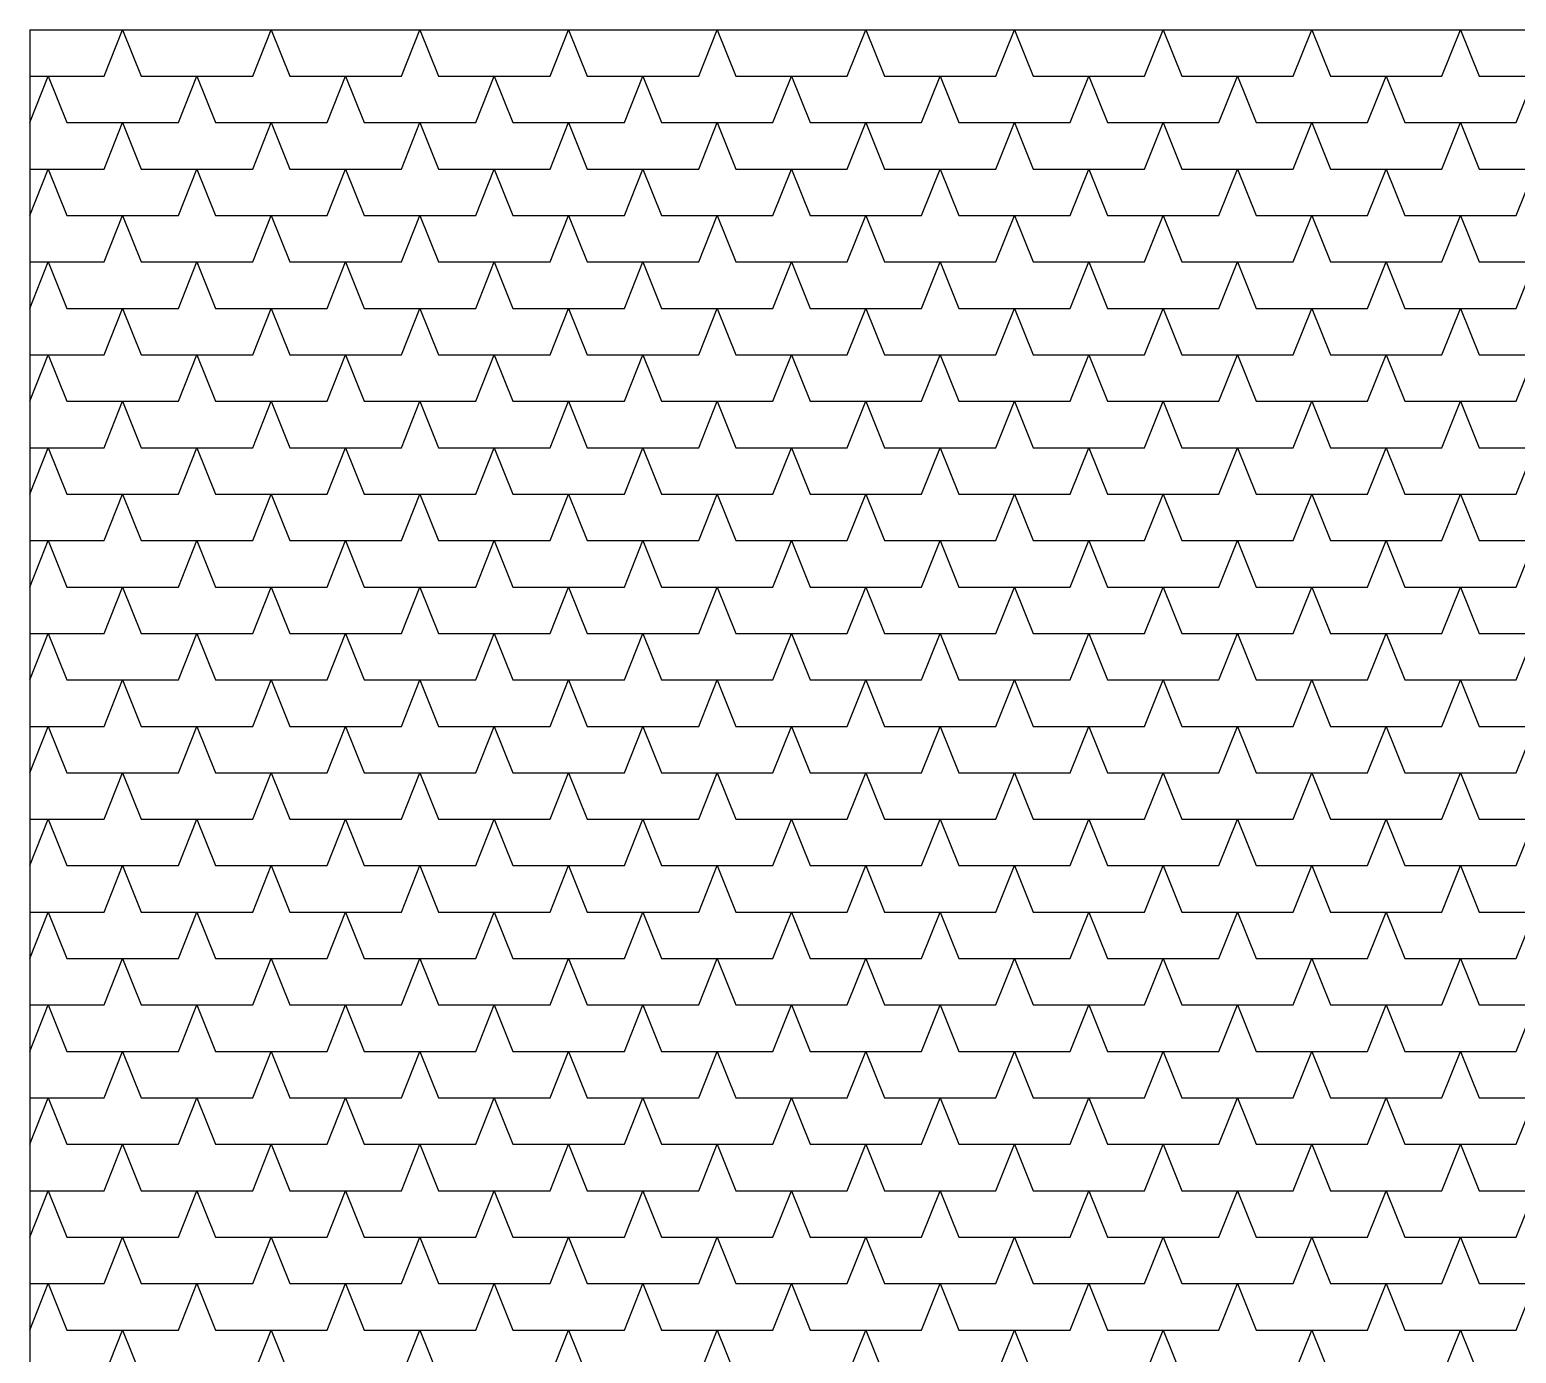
# Model space of a CAD drawing. Header units: inches. Extents: x 86794 to 87086, y 41803 to 41823.
# Drawn here: x 87029.651 to 87031.251, y 41820.305 to 41821.73 of the extents above; entities that cross this region are included whole.
import ezdxf

# ---------------------------------------------------------------- set-up
doc = ezdxf.new("R2010")
doc.units = ezdxf.units.IN
doc.header["$MEASUREMENT"] = 0

msp = doc.modelspace()

# ---------------------------------------------------------------- linework, layer by layer
at = {"ltscale": 0.006}
for q in [(87037.8509, 41821.7295), (87029.6509, 41819.0158)]:
    msp.add_line((87029.6509, 41821.7295), q, dxfattribs=at)
at = {"color": 250}
for p, q in [((87029.7309, 41821.6795), (87029.7509, 41821.7295)), ((87029.7509, 41821.7295), (87029.7709, 41821.6795)), ((87029.8909, 41821.6795), (87029.9109, 41821.7295)), ((87029.9109, 41821.7295), (87029.9309, 41821.6795)), ((87030.0509, 41821.6795), (87030.0709, 41821.7295)), ((87030.0709, 41821.7295), (87030.0909, 41821.6795)), ((87030.2109, 41821.6795), (87030.2309, 41821.7295)), ((87030.2309, 41821.7295), (87030.2509, 41821.6795)), ((87030.3709, 41821.6795), (87030.3909, 41821.7295)), ((87030.3909, 41821.7295), (87030.4109, 41821.6795)), ((87030.5309, 41821.6795), (87030.5509, 41821.7295)), ((87030.5509, 41821.7295), (87030.5709, 41821.6795)), ((87030.6909, 41821.6795), (87030.7109, 41821.7295)), ((87030.7109, 41821.7295), (87030.7309, 41821.6795)), ((87030.8509, 41821.6795), (87030.8709, 41821.7295)), ((87030.8709, 41821.7295), (87030.8909, 41821.6795)), ((87031.0109, 41821.6795), (87031.0309, 41821.7295)), ((87031.0309, 41821.7295), (87031.0509, 41821.6795)), ((87031.1709, 41821.6795), (87031.1909, 41821.7295)), ((87031.1909, 41821.7295), (87031.2109, 41821.6795)), ((87029.6509, 41821.6795), (87029.7309, 41821.6795)), ((87029.6509, 41821.6295), (87029.6709, 41821.6795)), ((87029.6709, 41821.6795), (87029.6909, 41821.6295)), ((87029.7709, 41821.6795), (87029.8909, 41821.6795)), ((87029.8109, 41821.6295), (87029.8309, 41821.6795)), ((87029.8309, 41821.6795), (87029.8509, 41821.6295)), ((87029.9309, 41821.6795), (87030.0509, 41821.6795)), ((87029.9709, 41821.6295), (87029.9909, 41821.6795)), ((87029.9909, 41821.6795), (87030.0109, 41821.6295)), ((87030.0909, 41821.6795), (87030.2109, 41821.6795)), ((87030.1309, 41821.6295), (87030.1509, 41821.6795)), ((87030.1509, 41821.6795), (87030.1709, 41821.6295)), ((87030.2509, 41821.6795), (87030.3709, 41821.6795)), ((87030.2909, 41821.6295), (87030.3109, 41821.6795)), ((87030.3109, 41821.6795), (87030.3309, 41821.6295)), ((87030.4109, 41821.6795), (87030.5309, 41821.6795)), ((87030.4509, 41821.6295), (87030.4709, 41821.6795)), ((87030.4709, 41821.6795), (87030.4909, 41821.6295)), ((87030.5709, 41821.6795), (87030.6909, 41821.6795)), ((87030.6109, 41821.6295), (87030.6309, 41821.6795)), ((87030.6309, 41821.6795), (87030.6509, 41821.6295)), ((87030.7309, 41821.6795), (87030.8509, 41821.6795)), ((87030.7709, 41821.6295), (87030.7909, 41821.6795)), ((87030.7909, 41821.6795), (87030.8109, 41821.6295)), ((87030.8909, 41821.6795), (87031.0109, 41821.6795)), ((87030.9309, 41821.6295), (87030.9509, 41821.6795)), ((87030.9509, 41821.6795), (87030.9709, 41821.6295)), ((87031.0509, 41821.6795), (87031.1709, 41821.6795)), ((87031.0909, 41821.6295), (87031.1109, 41821.6795)), ((87031.1109, 41821.6795), (87031.1309, 41821.6295)), ((87031.2109, 41821.6795), (87031.3309, 41821.6795)), ((87031.2509, 41821.6295), (87031.2709, 41821.6795)), ((87029.6909, 41821.6295), (87029.8109, 41821.6295)), ((87029.7309, 41821.5795), (87029.7509, 41821.6295)), ((87029.7509, 41821.6295), (87029.7709, 41821.5795)), ((87029.8509, 41821.6295), (87029.9709, 41821.6295)), ((87029.8909, 41821.5795), (87029.9109, 41821.6295)), ((87029.9109, 41821.6295), (87029.9309, 41821.5795)), ((87030.0109, 41821.6295), (87030.1309, 41821.6295)), ((87030.0509, 41821.5795), (87030.0709, 41821.6295)), ((87030.0709, 41821.6295), (87030.0909, 41821.5795)), ((87030.1709, 41821.6295), (87030.2909, 41821.6295)), ((87030.2109, 41821.5795), (87030.2309, 41821.6295)), ((87030.2309, 41821.6295), (87030.2509, 41821.5795)), ((87030.3309, 41821.6295), (87030.4509, 41821.6295)), ((87030.3709, 41821.5795), (87030.3909, 41821.6295)), ((87030.3909, 41821.6295), (87030.4109, 41821.5795)), ((87030.4909, 41821.6295), (87030.6109, 41821.6295)), ((87030.5309, 41821.5795), (87030.5509, 41821.6295)), ((87030.5509, 41821.6295), (87030.5709, 41821.5795)), ((87030.6509, 41821.6295), (87030.7709, 41821.6295)), ((87030.6909, 41821.5795), (87030.7109, 41821.6295)), ((87030.7109, 41821.6295), (87030.7309, 41821.5795)), ((87030.8109, 41821.6295), (87030.9309, 41821.6295)), ((87030.8509, 41821.5795), (87030.8709, 41821.6295)), ((87030.8709, 41821.6295), (87030.8909, 41821.5795)), ((87030.9709, 41821.6295), (87031.0909, 41821.6295)), ((87031.0109, 41821.5795), (87031.0309, 41821.6295)), ((87031.0309, 41821.6295), (87031.0509, 41821.5795)), ((87031.1309, 41821.6295), (87031.2509, 41821.6295)), ((87031.1709, 41821.5795), (87031.1909, 41821.6295)), ((87031.1909, 41821.6295), (87031.2109, 41821.5795)), ((87029.6509, 41821.5795), (87029.7309, 41821.5795)), ((87029.6509, 41821.5295), (87029.6709, 41821.5795)), ((87029.6709, 41821.5795), (87029.6909, 41821.5295)), ((87029.7709, 41821.5795), (87029.8909, 41821.5795)), ((87029.8109, 41821.5295), (87029.8309, 41821.5795)), ((87029.8309, 41821.5795), (87029.8509, 41821.5295)), ((87029.9309, 41821.5795), (87030.0509, 41821.5795)), ((87029.9709, 41821.5295), (87029.9909, 41821.5795)), ((87029.9909, 41821.5795), (87030.0109, 41821.5295)), ((87030.0909, 41821.5795), (87030.2109, 41821.5795)), ((87030.1309, 41821.5295), (87030.1509, 41821.5795)), ((87030.1509, 41821.5795), (87030.1709, 41821.5295)), ((87030.2509, 41821.5795), (87030.3709, 41821.5795)), ((87030.2909, 41821.5295), (87030.3109, 41821.5795)), ((87030.3109, 41821.5795), (87030.3309, 41821.5295)), ((87030.4109, 41821.5795), (87030.5309, 41821.5795)), ((87030.4509, 41821.5295), (87030.4709, 41821.5795)), ((87030.4709, 41821.5795), (87030.4909, 41821.5295)), ((87030.5709, 41821.5795), (87030.6909, 41821.5795)), ((87030.6109, 41821.5295), (87030.6309, 41821.5795)), ((87030.6309, 41821.5795), (87030.6509, 41821.5295)), ((87030.7309, 41821.5795), (87030.8509, 41821.5795)), ((87030.7709, 41821.5295), (87030.7909, 41821.5795)), ((87030.7909, 41821.5795), (87030.8109, 41821.5295)), ((87030.8909, 41821.5795), (87031.0109, 41821.5795)), ((87030.9309, 41821.5295), (87030.9509, 41821.5795)), ((87030.9509, 41821.5795), (87030.9709, 41821.5295)), ((87031.0509, 41821.5795), (87031.1709, 41821.5795)), ((87031.0909, 41821.5295), (87031.1109, 41821.5795)), ((87031.1109, 41821.5795), (87031.1309, 41821.5295)), ((87031.2109, 41821.5795), (87031.3309, 41821.5795)), ((87031.2509, 41821.5295), (87031.2709, 41821.5795)), ((87029.6909, 41821.5295), (87029.8109, 41821.5295)), ((87029.7309, 41821.4795), (87029.7509, 41821.5295)), ((87029.7509, 41821.5295), (87029.7709, 41821.4795)), ((87029.8509, 41821.5295), (87029.9709, 41821.5295)), ((87029.8909, 41821.4795), (87029.9109, 41821.5295)), ((87029.9109, 41821.5295), (87029.9309, 41821.4795)), ((87030.0109, 41821.5295), (87030.1309, 41821.5295)), ((87030.0509, 41821.4795), (87030.0709, 41821.5295)), ((87030.0709, 41821.5295), (87030.0909, 41821.4795)), ((87030.1709, 41821.5295), (87030.2909, 41821.5295)), ((87030.2109, 41821.4795), (87030.2309, 41821.5295)), ((87030.2309, 41821.5295), (87030.2509, 41821.4795)), ((87030.3309, 41821.5295), (87030.4509, 41821.5295)), ((87030.3709, 41821.4795), (87030.3909, 41821.5295)), ((87030.3909, 41821.5295), (87030.4109, 41821.4795)), ((87030.4909, 41821.5295), (87030.6109, 41821.5295)), ((87030.5309, 41821.4795), (87030.5509, 41821.5295)), ((87030.5509, 41821.5295), (87030.5709, 41821.4795)), ((87030.6509, 41821.5295), (87030.7709, 41821.5295)), ((87030.6909, 41821.4795), (87030.7109, 41821.5295)), ((87030.7109, 41821.5295), (87030.7309, 41821.4795)), ((87030.8109, 41821.5295), (87030.9309, 41821.5295)), ((87030.8509, 41821.4795), (87030.8709, 41821.5295)), ((87030.8709, 41821.5295), (87030.8909, 41821.4795)), ((87030.9709, 41821.5295), (87031.0909, 41821.5295)), ((87031.0109, 41821.4795), (87031.0309, 41821.5295)), ((87031.0309, 41821.5295), (87031.0509, 41821.4795)), ((87031.1309, 41821.5295), (87031.2509, 41821.5295)), ((87031.1709, 41821.4795), (87031.1909, 41821.5295)), ((87031.1909, 41821.5295), (87031.2109, 41821.4795)), ((87029.6509, 41821.4795), (87029.7309, 41821.4795)), ((87029.6509, 41821.4295), (87029.6709, 41821.4795)), ((87029.6709, 41821.4795), (87029.6909, 41821.4295)), ((87029.7709, 41821.4795), (87029.8909, 41821.4795)), ((87029.8109, 41821.4295), (87029.8309, 41821.4795)), ((87029.8309, 41821.4795), (87029.8509, 41821.4295)), ((87029.9309, 41821.4795), (87030.0509, 41821.4795)), ((87029.9709, 41821.4295), (87029.9909, 41821.4795)), ((87029.9909, 41821.4795), (87030.0109, 41821.4295)), ((87030.0909, 41821.4795), (87030.2109, 41821.4795)), ((87030.1309, 41821.4295), (87030.1509, 41821.4795)), ((87030.1509, 41821.4795), (87030.1709, 41821.4295)), ((87030.2509, 41821.4795), (87030.3709, 41821.4795)), ((87030.2909, 41821.4295), (87030.3109, 41821.4795)), ((87030.3109, 41821.4795), (87030.3309, 41821.4295)), ((87030.4109, 41821.4795), (87030.5309, 41821.4795)), ((87030.4509, 41821.4295), (87030.4709, 41821.4795)), ((87030.4709, 41821.4795), (87030.4909, 41821.4295)), ((87030.5709, 41821.4795), (87030.6909, 41821.4795)), ((87030.6109, 41821.4295), (87030.6309, 41821.4795)), ((87030.6309, 41821.4795), (87030.6509, 41821.4295)), ((87030.7309, 41821.4795), (87030.8509, 41821.4795)), ((87030.7709, 41821.4295), (87030.7909, 41821.4795)), ((87030.7909, 41821.4795), (87030.8109, 41821.4295)), ((87030.8909, 41821.4795), (87031.0109, 41821.4795)), ((87030.9309, 41821.4295), (87030.9509, 41821.4795)), ((87030.9509, 41821.4795), (87030.9709, 41821.4295)), ((87031.0509, 41821.4795), (87031.1709, 41821.4795)), ((87031.0909, 41821.4295), (87031.1109, 41821.4795)), ((87031.1109, 41821.4795), (87031.1309, 41821.4295)), ((87031.2109, 41821.4795), (87031.3309, 41821.4795)), ((87031.2509, 41821.4295), (87031.2709, 41821.4795)), ((87029.6909, 41821.4295), (87029.8109, 41821.4295)), ((87029.7309, 41821.3795), (87029.7509, 41821.4295)), ((87029.7509, 41821.4295), (87029.7709, 41821.3795)), ((87029.8509, 41821.4295), (87029.9709, 41821.4295)), ((87029.8909, 41821.3795), (87029.9109, 41821.4295)), ((87029.9109, 41821.4295), (87029.9309, 41821.3795)), ((87030.0109, 41821.4295), (87030.1309, 41821.4295)), ((87030.0509, 41821.3795), (87030.0709, 41821.4295)), ((87030.0709, 41821.4295), (87030.0909, 41821.3795)), ((87030.1709, 41821.4295), (87030.2909, 41821.4295)), ((87030.2109, 41821.3795), (87030.2309, 41821.4295)), ((87030.2309, 41821.4295), (87030.2509, 41821.3795)), ((87030.3309, 41821.4295), (87030.4509, 41821.4295)), ((87030.3709, 41821.3795), (87030.3909, 41821.4295)), ((87030.3909, 41821.4295), (87030.4109, 41821.3795)), ((87030.4909, 41821.4295), (87030.6109, 41821.4295)), ((87030.5309, 41821.3795), (87030.5509, 41821.4295)), ((87030.5509, 41821.4295), (87030.5709, 41821.3795)), ((87030.6509, 41821.4295), (87030.7709, 41821.4295)), ((87030.6909, 41821.3795), (87030.7109, 41821.4295)), ((87030.7109, 41821.4295), (87030.7309, 41821.3795)), ((87030.8109, 41821.4295), (87030.9309, 41821.4295)), ((87030.8509, 41821.3795), (87030.8709, 41821.4295)), ((87030.8709, 41821.4295), (87030.8909, 41821.3795)), ((87030.9709, 41821.4295), (87031.0909, 41821.4295)), ((87031.0109, 41821.3795), (87031.0309, 41821.4295)), ((87031.0309, 41821.4295), (87031.0509, 41821.3795)), ((87031.1309, 41821.4295), (87031.2509, 41821.4295)), ((87031.1709, 41821.3795), (87031.1909, 41821.4295)), ((87031.1909, 41821.4295), (87031.2109, 41821.3795)), ((87029.6509, 41821.3795), (87029.7309, 41821.3795)), ((87029.6509, 41821.3295), (87029.6709, 41821.3795)), ((87029.6709, 41821.3795), (87029.6909, 41821.3295)), ((87029.7709, 41821.3795), (87029.8909, 41821.3795)), ((87029.8109, 41821.3295), (87029.8309, 41821.3795)), ((87029.8309, 41821.3795), (87029.8509, 41821.3295)), ((87029.9309, 41821.3795), (87030.0509, 41821.3795)), ((87029.9709, 41821.3295), (87029.9909, 41821.3795)), ((87029.9909, 41821.3795), (87030.0109, 41821.3295)), ((87030.0909, 41821.3795), (87030.2109, 41821.3795)), ((87030.1309, 41821.3295), (87030.1509, 41821.3795)), ((87030.1509, 41821.3795), (87030.1709, 41821.3295)), ((87030.2509, 41821.3795), (87030.3709, 41821.3795)), ((87030.2909, 41821.3295), (87030.3109, 41821.3795)), ((87030.3109, 41821.3795), (87030.3309, 41821.3295)), ((87030.4109, 41821.3795), (87030.5309, 41821.3795)), ((87030.4509, 41821.3295), (87030.4709, 41821.3795)), ((87030.4709, 41821.3795), (87030.4909, 41821.3295)), ((87030.5709, 41821.3795), (87030.6909, 41821.3795)), ((87030.6109, 41821.3295), (87030.6309, 41821.3795)), ((87030.6309, 41821.3795), (87030.6509, 41821.3295)), ((87030.7309, 41821.3795), (87030.8509, 41821.3795)), ((87030.7709, 41821.3295), (87030.7909, 41821.3795)), ((87030.7909, 41821.3795), (87030.8109, 41821.3295)), ((87030.8909, 41821.3795), (87031.0109, 41821.3795)), ((87030.9309, 41821.3295), (87030.9509, 41821.3795)), ((87030.9509, 41821.3795), (87030.9709, 41821.3295)), ((87031.0509, 41821.3795), (87031.1709, 41821.3795)), ((87031.0909, 41821.3295), (87031.1109, 41821.3795)), ((87031.1109, 41821.3795), (87031.1309, 41821.3295)), ((87031.2109, 41821.3795), (87031.3309, 41821.3795)), ((87031.2509, 41821.3295), (87031.2709, 41821.3795)), ((87029.6909, 41821.3295), (87029.8109, 41821.3295)), ((87029.7309, 41821.2795), (87029.7509, 41821.3295)), ((87029.7509, 41821.3295), (87029.7709, 41821.2795)), ((87029.8509, 41821.3295), (87029.9709, 41821.3295)), ((87029.8909, 41821.2795), (87029.9109, 41821.3295)), ((87029.9109, 41821.3295), (87029.9309, 41821.2795)), ((87030.0109, 41821.3295), (87030.1309, 41821.3295)), ((87030.0509, 41821.2795), (87030.0709, 41821.3295)), ((87030.0709, 41821.3295), (87030.0909, 41821.2795)), ((87030.1709, 41821.3295), (87030.2909, 41821.3295)), ((87030.2109, 41821.2795), (87030.2309, 41821.3295)), ((87030.2309, 41821.3295), (87030.2509, 41821.2795)), ((87030.3309, 41821.3295), (87030.4509, 41821.3295)), ((87030.3709, 41821.2795), (87030.3909, 41821.3295)), ((87030.3909, 41821.3295), (87030.4109, 41821.2795)), ((87030.4909, 41821.3295), (87030.6109, 41821.3295)), ((87030.5309, 41821.2795), (87030.5509, 41821.3295)), ((87030.5509, 41821.3295), (87030.5709, 41821.2795)), ((87030.6509, 41821.3295), (87030.7709, 41821.3295)), ((87030.6909, 41821.2795), (87030.7109, 41821.3295)), ((87030.7109, 41821.3295), (87030.7309, 41821.2795)), ((87030.8109, 41821.3295), (87030.9309, 41821.3295)), ((87030.8509, 41821.2795), (87030.8709, 41821.3295)), ((87030.8709, 41821.3295), (87030.8909, 41821.2795)), ((87030.9709, 41821.3295), (87031.0909, 41821.3295)), ((87031.0109, 41821.2795), (87031.0309, 41821.3295)), ((87031.0309, 41821.3295), (87031.0509, 41821.2795)), ((87031.1309, 41821.3295), (87031.2509, 41821.3295)), ((87031.1709, 41821.2795), (87031.1909, 41821.3295)), ((87031.1909, 41821.3295), (87031.2109, 41821.2795)), ((87029.6509, 41821.2795), (87029.7309, 41821.2795)), ((87029.6509, 41821.2295), (87029.6709, 41821.2795)), ((87029.6709, 41821.2795), (87029.6909, 41821.2295)), ((87029.7709, 41821.2795), (87029.8909, 41821.2795)), ((87029.8109, 41821.2295), (87029.8309, 41821.2795)), ((87029.8309, 41821.2795), (87029.8509, 41821.2295)), ((87029.9309, 41821.2795), (87030.0509, 41821.2795)), ((87029.9709, 41821.2295), (87029.9909, 41821.2795)), ((87029.9909, 41821.2795), (87030.0109, 41821.2295)), ((87030.0909, 41821.2795), (87030.2109, 41821.2795)), ((87030.1309, 41821.2295), (87030.1509, 41821.2795)), ((87030.1509, 41821.2795), (87030.1709, 41821.2295)), ((87030.2509, 41821.2795), (87030.3709, 41821.2795)), ((87030.2909, 41821.2295), (87030.3109, 41821.2795)), ((87030.3109, 41821.2795), (87030.3309, 41821.2295)), ((87030.4109, 41821.2795), (87030.5309, 41821.2795)), ((87030.4509, 41821.2295), (87030.4709, 41821.2795)), ((87030.4709, 41821.2795), (87030.4909, 41821.2295)), ((87030.5709, 41821.2795), (87030.6909, 41821.2795)), ((87030.6109, 41821.2295), (87030.6309, 41821.2795)), ((87030.6309, 41821.2795), (87030.6509, 41821.2295)), ((87030.7309, 41821.2795), (87030.8509, 41821.2795)), ((87030.7709, 41821.2295), (87030.7909, 41821.2795)), ((87030.7909, 41821.2795), (87030.8109, 41821.2295)), ((87030.8909, 41821.2795), (87031.0109, 41821.2795)), ((87030.9309, 41821.2295), (87030.9509, 41821.2795)), ((87030.9509, 41821.2795), (87030.9709, 41821.2295)), ((87031.0509, 41821.2795), (87031.1709, 41821.2795)), ((87031.0909, 41821.2295), (87031.1109, 41821.2795)), ((87031.1109, 41821.2795), (87031.1309, 41821.2295)), ((87031.2109, 41821.2795), (87031.3309, 41821.2795)), ((87031.2509, 41821.2295), (87031.2709, 41821.2795)), ((87029.6909, 41821.2295), (87029.8109, 41821.2295)), ((87029.7309, 41821.1795), (87029.7509, 41821.2295)), ((87029.7509, 41821.2295), (87029.7709, 41821.1795)), ((87029.8509, 41821.2295), (87029.9709, 41821.2295)), ((87029.8909, 41821.1795), (87029.9109, 41821.2295)), ((87029.9109, 41821.2295), (87029.9309, 41821.1795)), ((87030.0109, 41821.2295), (87030.1309, 41821.2295)), ((87030.0509, 41821.1795), (87030.0709, 41821.2295)), ((87030.0709, 41821.2295), (87030.0909, 41821.1795)), ((87030.1709, 41821.2295), (87030.2909, 41821.2295)), ((87030.2109, 41821.1795), (87030.2309, 41821.2295)), ((87030.2309, 41821.2295), (87030.2509, 41821.1795)), ((87030.3309, 41821.2295), (87030.4509, 41821.2295)), ((87030.3709, 41821.1795), (87030.3909, 41821.2295)), ((87030.3909, 41821.2295), (87030.4109, 41821.1795)), ((87030.4909, 41821.2295), (87030.6109, 41821.2295)), ((87030.5309, 41821.1795), (87030.5509, 41821.2295)), ((87030.5509, 41821.2295), (87030.5709, 41821.1795)), ((87030.6509, 41821.2295), (87030.7709, 41821.2295)), ((87030.6909, 41821.1795), (87030.7109, 41821.2295)), ((87030.7109, 41821.2295), (87030.7309, 41821.1795)), ((87030.8109, 41821.2295), (87030.9309, 41821.2295)), ((87030.8509, 41821.1795), (87030.8709, 41821.2295)), ((87030.8709, 41821.2295), (87030.8909, 41821.1795)), ((87030.9709, 41821.2295), (87031.0909, 41821.2295)), ((87031.0109, 41821.1795), (87031.0309, 41821.2295)), ((87031.0309, 41821.2295), (87031.0509, 41821.1795)), ((87031.1309, 41821.2295), (87031.2509, 41821.2295)), ((87031.1709, 41821.1795), (87031.1909, 41821.2295)), ((87031.1909, 41821.2295), (87031.2109, 41821.1795)), ((87029.6509, 41821.1795), (87029.7309, 41821.1795)), ((87029.6509, 41821.1295), (87029.6709, 41821.1795)), ((87029.6709, 41821.1795), (87029.6909, 41821.1295)), ((87029.7709, 41821.1795), (87029.8909, 41821.1795)), ((87029.8109, 41821.1295), (87029.8309, 41821.1795)), ((87029.8309, 41821.1795), (87029.8509, 41821.1295)), ((87029.9309, 41821.1795), (87030.0509, 41821.1795)), ((87029.9709, 41821.1295), (87029.9909, 41821.1795)), ((87029.9909, 41821.1795), (87030.0109, 41821.1295)), ((87030.0909, 41821.1795), (87030.2109, 41821.1795)), ((87030.1309, 41821.1295), (87030.1509, 41821.1795)), ((87030.1509, 41821.1795), (87030.1709, 41821.1295)), ((87030.2509, 41821.1795), (87030.3709, 41821.1795)), ((87030.2909, 41821.1295), (87030.3109, 41821.1795)), ((87030.3109, 41821.1795), (87030.3309, 41821.1295)), ((87030.4109, 41821.1795), (87030.5309, 41821.1795)), ((87030.4509, 41821.1295), (87030.4709, 41821.1795)), ((87030.4709, 41821.1795), (87030.4909, 41821.1295)), ((87030.5709, 41821.1795), (87030.6909, 41821.1795)), ((87030.6109, 41821.1295), (87030.6309, 41821.1795)), ((87030.6309, 41821.1795), (87030.6509, 41821.1295)), ((87030.7309, 41821.1795), (87030.8509, 41821.1795)), ((87030.7709, 41821.1295), (87030.7909, 41821.1795)), ((87030.7909, 41821.1795), (87030.8109, 41821.1295)), ((87030.8909, 41821.1795), (87031.0109, 41821.1795)), ((87030.9309, 41821.1295), (87030.9509, 41821.1795)), ((87030.9509, 41821.1795), (87030.9709, 41821.1295)), ((87031.0509, 41821.1795), (87031.1709, 41821.1795)), ((87031.0909, 41821.1295), (87031.1109, 41821.1795)), ((87031.1109, 41821.1795), (87031.1309, 41821.1295)), ((87031.2109, 41821.1795), (87031.3309, 41821.1795)), ((87031.2509, 41821.1295), (87031.2709, 41821.1795)), ((87029.6909, 41821.1295), (87029.8109, 41821.1295)), ((87029.7309, 41821.0795), (87029.7509, 41821.1295)), ((87029.7509, 41821.1295), (87029.7709, 41821.0795)), ((87029.8509, 41821.1295), (87029.9709, 41821.1295)), ((87029.8909, 41821.0795), (87029.9109, 41821.1295)), ((87029.9109, 41821.1295), (87029.9309, 41821.0795)), ((87030.0109, 41821.1295), (87030.1309, 41821.1295)), ((87030.0509, 41821.0795), (87030.0709, 41821.1295)), ((87030.0709, 41821.1295), (87030.0909, 41821.0795)), ((87030.1709, 41821.1295), (87030.2909, 41821.1295)), ((87030.2109, 41821.0795), (87030.2309, 41821.1295)), ((87030.2309, 41821.1295), (87030.2509, 41821.0795)), ((87030.3309, 41821.1295), (87030.4509, 41821.1295)), ((87030.3709, 41821.0795), (87030.3909, 41821.1295)), ((87030.3909, 41821.1295), (87030.4109, 41821.0795)), ((87030.4909, 41821.1295), (87030.6109, 41821.1295)), ((87030.5309, 41821.0795), (87030.5509, 41821.1295)), ((87030.5509, 41821.1295), (87030.5709, 41821.0795)), ((87030.6509, 41821.1295), (87030.7709, 41821.1295)), ((87030.6909, 41821.0795), (87030.7109, 41821.1295)), ((87030.7109, 41821.1295), (87030.7309, 41821.0795)), ((87030.8109, 41821.1295), (87030.9309, 41821.1295)), ((87030.8509, 41821.0795), (87030.8709, 41821.1295)), ((87030.8709, 41821.1295), (87030.8909, 41821.0795)), ((87030.9709, 41821.1295), (87031.0909, 41821.1295)), ((87031.0109, 41821.0795), (87031.0309, 41821.1295)), ((87031.0309, 41821.1295), (87031.0509, 41821.0795)), ((87031.1309, 41821.1295), (87031.2509, 41821.1295)), ((87031.1709, 41821.0795), (87031.1909, 41821.1295)), ((87031.1909, 41821.1295), (87031.2109, 41821.0795)), ((87029.6509, 41821.0795), (87029.7309, 41821.0795)), ((87029.6509, 41821.0295), (87029.6709, 41821.0795)), ((87029.6709, 41821.0795), (87029.6909, 41821.0295)), ((87029.7709, 41821.0795), (87029.8909, 41821.0795)), ((87029.8109, 41821.0295), (87029.8309, 41821.0795)), ((87029.8309, 41821.0795), (87029.8509, 41821.0295)), ((87029.9309, 41821.0795), (87030.0509, 41821.0795)), ((87029.9709, 41821.0295), (87029.9909, 41821.0795)), ((87029.9909, 41821.0795), (87030.0109, 41821.0295)), ((87030.0909, 41821.0795), (87030.2109, 41821.0795)), ((87030.1309, 41821.0295), (87030.1509, 41821.0795)), ((87030.1509, 41821.0795), (87030.1709, 41821.0295)), ((87030.2509, 41821.0795), (87030.3709, 41821.0795)), ((87030.2909, 41821.0295), (87030.3109, 41821.0795)), ((87030.3109, 41821.0795), (87030.3309, 41821.0295)), ((87030.4109, 41821.0795), (87030.5309, 41821.0795)), ((87030.4509, 41821.0295), (87030.4709, 41821.0795)), ((87030.4709, 41821.0795), (87030.4909, 41821.0295)), ((87030.5709, 41821.0795), (87030.6909, 41821.0795)), ((87030.6109, 41821.0295), (87030.6309, 41821.0795)), ((87030.6309, 41821.0795), (87030.6509, 41821.0295)), ((87030.7309, 41821.0795), (87030.8509, 41821.0795)), ((87030.7709, 41821.0295), (87030.7909, 41821.0795)), ((87030.7909, 41821.0795), (87030.8109, 41821.0295)), ((87030.8909, 41821.0795), (87031.0109, 41821.0795)), ((87030.9309, 41821.0295), (87030.9509, 41821.0795)), ((87030.9509, 41821.0795), (87030.9709, 41821.0295)), ((87031.0509, 41821.0795), (87031.1709, 41821.0795)), ((87031.0909, 41821.0295), (87031.1109, 41821.0795)), ((87031.1109, 41821.0795), (87031.1309, 41821.0295)), ((87031.2109, 41821.0795), (87031.3309, 41821.0795)), ((87031.2509, 41821.0295), (87031.2709, 41821.0795)), ((87029.6909, 41821.0295), (87029.8109, 41821.0295)), ((87029.7309, 41820.9795), (87029.7509, 41821.0295)), ((87029.7509, 41821.0295), (87029.7709, 41820.9795)), ((87029.8509, 41821.0295), (87029.9709, 41821.0295)), ((87029.8909, 41820.9795), (87029.9109, 41821.0295)), ((87029.9109, 41821.0295), (87029.9309, 41820.9795)), ((87030.0109, 41821.0295), (87030.1309, 41821.0295)), ((87030.0509, 41820.9795), (87030.0709, 41821.0295)), ((87030.0709, 41821.0295), (87030.0909, 41820.9795)), ((87030.1709, 41821.0295), (87030.2909, 41821.0295)), ((87030.2109, 41820.9795), (87030.2309, 41821.0295)), ((87030.2309, 41821.0295), (87030.2509, 41820.9795)), ((87030.3309, 41821.0295), (87030.4509, 41821.0295)), ((87030.3709, 41820.9795), (87030.3909, 41821.0295)), ((87030.3909, 41821.0295), (87030.4109, 41820.9795)), ((87030.4909, 41821.0295), (87030.6109, 41821.0295)), ((87030.5309, 41820.9795), (87030.5509, 41821.0295)), ((87030.5509, 41821.0295), (87030.5709, 41820.9795)), ((87030.6509, 41821.0295), (87030.7709, 41821.0295)), ((87030.6909, 41820.9795), (87030.7109, 41821.0295)), ((87030.7109, 41821.0295), (87030.7309, 41820.9795)), ((87030.8109, 41821.0295), (87030.9309, 41821.0295)), ((87030.8509, 41820.9795), (87030.8709, 41821.0295)), ((87030.8709, 41821.0295), (87030.8909, 41820.9795)), ((87030.9709, 41821.0295), (87031.0909, 41821.0295)), ((87031.0109, 41820.9795), (87031.0309, 41821.0295)), ((87031.0309, 41821.0295), (87031.0509, 41820.9795)), ((87031.1309, 41821.0295), (87031.2509, 41821.0295)), ((87031.1709, 41820.9795), (87031.1909, 41821.0295)), ((87031.1909, 41821.0295), (87031.2109, 41820.9795)), ((87029.6509, 41820.9795), (87029.7309, 41820.9795)), ((87029.6509, 41820.9295), (87029.6709, 41820.9795)), ((87029.6709, 41820.9795), (87029.6909, 41820.9295)), ((87029.7709, 41820.9795), (87029.8909, 41820.9795)), ((87029.8109, 41820.9295), (87029.8309, 41820.9795)), ((87029.8309, 41820.9795), (87029.8509, 41820.9295)), ((87029.9309, 41820.9795), (87030.0509, 41820.9795)), ((87029.9709, 41820.9295), (87029.9909, 41820.9795)), ((87029.9909, 41820.9795), (87030.0109, 41820.9295)), ((87030.0909, 41820.9795), (87030.2109, 41820.9795)), ((87030.1309, 41820.9295), (87030.1509, 41820.9795)), ((87030.1509, 41820.9795), (87030.1709, 41820.9295)), ((87030.2509, 41820.9795), (87030.3709, 41820.9795)), ((87030.2909, 41820.9295), (87030.3109, 41820.9795)), ((87030.3109, 41820.9795), (87030.3309, 41820.9295)), ((87030.4109, 41820.9795), (87030.5309, 41820.9795)), ((87030.4509, 41820.9295), (87030.4709, 41820.9795)), ((87030.4709, 41820.9795), (87030.4909, 41820.9295)), ((87030.5709, 41820.9795), (87030.6909, 41820.9795)), ((87030.6109, 41820.9295), (87030.6309, 41820.9795)), ((87030.6309, 41820.9795), (87030.6509, 41820.9295)), ((87030.7309, 41820.9795), (87030.8509, 41820.9795)), ((87030.7709, 41820.9295), (87030.7909, 41820.9795)), ((87030.7909, 41820.9795), (87030.8109, 41820.9295)), ((87030.8909, 41820.9795), (87031.0109, 41820.9795)), ((87030.9309, 41820.9295), (87030.9509, 41820.9795)), ((87030.9509, 41820.9795), (87030.9709, 41820.9295)), ((87031.0509, 41820.9795), (87031.1709, 41820.9795)), ((87031.0909, 41820.9295), (87031.1109, 41820.9795)), ((87031.1109, 41820.9795), (87031.1309, 41820.9295)), ((87031.2109, 41820.9795), (87031.3309, 41820.9795)), ((87031.2509, 41820.9295), (87031.2709, 41820.9795)), ((87029.6909, 41820.9295), (87029.8109, 41820.9295)), ((87029.7309, 41820.8795), (87029.7509, 41820.9295)), ((87029.7509, 41820.9295), (87029.7709, 41820.8795)), ((87029.8509, 41820.9295), (87029.9709, 41820.9295)), ((87029.8909, 41820.8795), (87029.9109, 41820.9295)), ((87029.9109, 41820.9295), (87029.9309, 41820.8795)), ((87030.0109, 41820.9295), (87030.1309, 41820.9295)), ((87030.0509, 41820.8795), (87030.0709, 41820.9295)), ((87030.0709, 41820.9295), (87030.0909, 41820.8795)), ((87030.1709, 41820.9295), (87030.2909, 41820.9295)), ((87030.2109, 41820.8795), (87030.2309, 41820.9295)), ((87030.2309, 41820.9295), (87030.2509, 41820.8795)), ((87030.3309, 41820.9295), (87030.4509, 41820.9295)), ((87030.3709, 41820.8795), (87030.3909, 41820.9295)), ((87030.3909, 41820.9295), (87030.4109, 41820.8795)), ((87030.4909, 41820.9295), (87030.6109, 41820.9295)), ((87030.5309, 41820.8795), (87030.5509, 41820.9295)), ((87030.5509, 41820.9295), (87030.5709, 41820.8795)), ((87030.6509, 41820.9295), (87030.7709, 41820.9295)), ((87030.6909, 41820.8795), (87030.7109, 41820.9295)), ((87030.7109, 41820.9295), (87030.7309, 41820.8795)), ((87030.8109, 41820.9295), (87030.9309, 41820.9295)), ((87030.8509, 41820.8795), (87030.8709, 41820.9295)), ((87030.8709, 41820.9295), (87030.8909, 41820.8795)), ((87030.9709, 41820.9295), (87031.0909, 41820.9295)), ((87031.0109, 41820.8795), (87031.0309, 41820.9295)), ((87031.0309, 41820.9295), (87031.0509, 41820.8795)), ((87031.1309, 41820.9295), (87031.2509, 41820.9295)), ((87031.1709, 41820.8795), (87031.1909, 41820.9295)), ((87031.1909, 41820.9295), (87031.2109, 41820.8795)), ((87029.6509, 41820.8795), (87029.7309, 41820.8795)), ((87029.6509, 41820.8295), (87029.6709, 41820.8795)), ((87029.6709, 41820.8795), (87029.6909, 41820.8295)), ((87029.7709, 41820.8795), (87029.8909, 41820.8795)), ((87029.8109, 41820.8295), (87029.8309, 41820.8795)), ((87029.8309, 41820.8795), (87029.8509, 41820.8295)), ((87029.9309, 41820.8795), (87030.0509, 41820.8795)), ((87029.9709, 41820.8295), (87029.9909, 41820.8795)), ((87029.9909, 41820.8795), (87030.0109, 41820.8295)), ((87030.0909, 41820.8795), (87030.2109, 41820.8795)), ((87030.1309, 41820.8295), (87030.1509, 41820.8795)), ((87030.1509, 41820.8795), (87030.1709, 41820.8295)), ((87030.2509, 41820.8795), (87030.3709, 41820.8795)), ((87030.2909, 41820.8295), (87030.3109, 41820.8795)), ((87030.3109, 41820.8795), (87030.3309, 41820.8295)), ((87030.4109, 41820.8795), (87030.5309, 41820.8795)), ((87030.4509, 41820.8295), (87030.4709, 41820.8795)), ((87030.4709, 41820.8795), (87030.4909, 41820.8295)), ((87030.5709, 41820.8795), (87030.6909, 41820.8795)), ((87030.6109, 41820.8295), (87030.6309, 41820.8795)), ((87030.6309, 41820.8795), (87030.6509, 41820.8295)), ((87030.7309, 41820.8795), (87030.8509, 41820.8795)), ((87030.7709, 41820.8295), (87030.7909, 41820.8795)), ((87030.7909, 41820.8795), (87030.8109, 41820.8295)), ((87030.8909, 41820.8795), (87031.0109, 41820.8795)), ((87030.9309, 41820.8295), (87030.9509, 41820.8795)), ((87030.9509, 41820.8795), (87030.9709, 41820.8295)), ((87031.0509, 41820.8795), (87031.1709, 41820.8795)), ((87031.0909, 41820.8295), (87031.1109, 41820.8795)), ((87031.1109, 41820.8795), (87031.1309, 41820.8295)), ((87031.2109, 41820.8795), (87031.3309, 41820.8795)), ((87031.2509, 41820.8295), (87031.2709, 41820.8795)), ((87029.6909, 41820.8295), (87029.8109, 41820.8295)), ((87029.7309, 41820.7795), (87029.7509, 41820.8295)), ((87029.7509, 41820.8295), (87029.7709, 41820.7795)), ((87029.8509, 41820.8295), (87029.9709, 41820.8295)), ((87029.8909, 41820.7795), (87029.9109, 41820.8295)), ((87029.9109, 41820.8295), (87029.9309, 41820.7795)), ((87030.0109, 41820.8295), (87030.1309, 41820.8295)), ((87030.0509, 41820.7795), (87030.0709, 41820.8295)), ((87030.0709, 41820.8295), (87030.0909, 41820.7795)), ((87030.1709, 41820.8295), (87030.2909, 41820.8295)), ((87030.2109, 41820.7795), (87030.2309, 41820.8295)), ((87030.2309, 41820.8295), (87030.2509, 41820.7795)), ((87030.3309, 41820.8295), (87030.4509, 41820.8295)), ((87030.3709, 41820.7795), (87030.3909, 41820.8295)), ((87030.3909, 41820.8295), (87030.4109, 41820.7795)), ((87030.4909, 41820.8295), (87030.6109, 41820.8295)), ((87030.5309, 41820.7795), (87030.5509, 41820.8295)), ((87030.5509, 41820.8295), (87030.5709, 41820.7795)), ((87030.6509, 41820.8295), (87030.7709, 41820.8295)), ((87030.6909, 41820.7795), (87030.7109, 41820.8295)), ((87030.7109, 41820.8295), (87030.7309, 41820.7795)), ((87030.8109, 41820.8295), (87030.9309, 41820.8295)), ((87030.8509, 41820.7795), (87030.8709, 41820.8295)), ((87030.8709, 41820.8295), (87030.8909, 41820.7795)), ((87030.9709, 41820.8295), (87031.0909, 41820.8295)), ((87031.0109, 41820.7795), (87031.0309, 41820.8295)), ((87031.0309, 41820.8295), (87031.0509, 41820.7795)), ((87031.1309, 41820.8295), (87031.2509, 41820.8295)), ((87031.1709, 41820.7795), (87031.1909, 41820.8295)), ((87031.1909, 41820.8295), (87031.2109, 41820.7795)), ((87029.6509, 41820.7795), (87029.7309, 41820.7795)), ((87029.6509, 41820.7295), (87029.6709, 41820.7795)), ((87029.6709, 41820.7795), (87029.6909, 41820.7295)), ((87029.7709, 41820.7795), (87029.8909, 41820.7795)), ((87029.8109, 41820.7295), (87029.8309, 41820.7795)), ((87029.8309, 41820.7795), (87029.8509, 41820.7295)), ((87029.9309, 41820.7795), (87030.0509, 41820.7795)), ((87029.9709, 41820.7295), (87029.9909, 41820.7795)), ((87029.9909, 41820.7795), (87030.0109, 41820.7295)), ((87030.0909, 41820.7795), (87030.2109, 41820.7795)), ((87030.1309, 41820.7295), (87030.1509, 41820.7795)), ((87030.1509, 41820.7795), (87030.1709, 41820.7295)), ((87030.2509, 41820.7795), (87030.3709, 41820.7795)), ((87030.2909, 41820.7295), (87030.3109, 41820.7795)), ((87030.3109, 41820.7795), (87030.3309, 41820.7295)), ((87030.4109, 41820.7795), (87030.5309, 41820.7795)), ((87030.4509, 41820.7295), (87030.4709, 41820.7795)), ((87030.4709, 41820.7795), (87030.4909, 41820.7295)), ((87030.5709, 41820.7795), (87030.6909, 41820.7795)), ((87030.6109, 41820.7295), (87030.6309, 41820.7795)), ((87030.6309, 41820.7795), (87030.6509, 41820.7295)), ((87030.7309, 41820.7795), (87030.8509, 41820.7795)), ((87030.7709, 41820.7295), (87030.7909, 41820.7795)), ((87030.7909, 41820.7795), (87030.8109, 41820.7295)), ((87030.8909, 41820.7795), (87031.0109, 41820.7795)), ((87030.9309, 41820.7295), (87030.9509, 41820.7795)), ((87030.9509, 41820.7795), (87030.9709, 41820.7295)), ((87031.0509, 41820.7795), (87031.1709, 41820.7795)), ((87031.0909, 41820.7295), (87031.1109, 41820.7795)), ((87031.1109, 41820.7795), (87031.1309, 41820.7295)), ((87031.2109, 41820.7795), (87031.3309, 41820.7795)), ((87031.2509, 41820.7295), (87031.2709, 41820.7795)), ((87029.6909, 41820.7295), (87029.8109, 41820.7295)), ((87029.7309, 41820.6795), (87029.7509, 41820.7295)), ((87029.7509, 41820.7295), (87029.7709, 41820.6795)), ((87029.8509, 41820.7295), (87029.9709, 41820.7295)), ((87029.8909, 41820.6795), (87029.9109, 41820.7295)), ((87029.9109, 41820.7295), (87029.9309, 41820.6795)), ((87030.0109, 41820.7295), (87030.1309, 41820.7295)), ((87030.0509, 41820.6795), (87030.0709, 41820.7295)), ((87030.0709, 41820.7295), (87030.0909, 41820.6795)), ((87030.1709, 41820.7295), (87030.2909, 41820.7295)), ((87030.2109, 41820.6795), (87030.2309, 41820.7295)), ((87030.2309, 41820.7295), (87030.2509, 41820.6795)), ((87030.3309, 41820.7295), (87030.4509, 41820.7295)), ((87030.3709, 41820.6795), (87030.3909, 41820.7295)), ((87030.3909, 41820.7295), (87030.4109, 41820.6795)), ((87030.4909, 41820.7295), (87030.6109, 41820.7295)), ((87030.5309, 41820.6795), (87030.5509, 41820.7295)), ((87030.5509, 41820.7295), (87030.5709, 41820.6795)), ((87030.6509, 41820.7295), (87030.7709, 41820.7295)), ((87030.6909, 41820.6795), (87030.7109, 41820.7295)), ((87030.7109, 41820.7295), (87030.7309, 41820.6795)), ((87030.8109, 41820.7295), (87030.9309, 41820.7295)), ((87030.8509, 41820.6795), (87030.8709, 41820.7295)), ((87030.8709, 41820.7295), (87030.8909, 41820.6795)), ((87030.9709, 41820.7295), (87031.0909, 41820.7295)), ((87031.0109, 41820.6795), (87031.0309, 41820.7295)), ((87031.0309, 41820.7295), (87031.0509, 41820.6795)), ((87031.1309, 41820.7295), (87031.2509, 41820.7295)), ((87031.1709, 41820.6795), (87031.1909, 41820.7295)), ((87031.1909, 41820.7295), (87031.2109, 41820.6795)), ((87029.6509, 41820.6795), (87029.7309, 41820.6795)), ((87029.6509, 41820.6295), (87029.6709, 41820.6795)), ((87029.6709, 41820.6795), (87029.6909, 41820.6295)), ((87029.7709, 41820.6795), (87029.8909, 41820.6795)), ((87029.8109, 41820.6295), (87029.8309, 41820.6795)), ((87029.8309, 41820.6795), (87029.8509, 41820.6295)), ((87029.9309, 41820.6795), (87030.0509, 41820.6795)), ((87029.9709, 41820.6295), (87029.9909, 41820.6795)), ((87029.9909, 41820.6795), (87030.0109, 41820.6295)), ((87030.0909, 41820.6795), (87030.2109, 41820.6795)), ((87030.1309, 41820.6295), (87030.1509, 41820.6795)), ((87030.1509, 41820.6795), (87030.1709, 41820.6295)), ((87030.2509, 41820.6795), (87030.3709, 41820.6795)), ((87030.2909, 41820.6295), (87030.3109, 41820.6795)), ((87030.3109, 41820.6795), (87030.3309, 41820.6295)), ((87030.4109, 41820.6795), (87030.5309, 41820.6795)), ((87030.4509, 41820.6295), (87030.4709, 41820.6795)), ((87030.4709, 41820.6795), (87030.4909, 41820.6295)), ((87030.5709, 41820.6795), (87030.6909, 41820.6795)), ((87030.6109, 41820.6295), (87030.6309, 41820.6795)), ((87030.6309, 41820.6795), (87030.6509, 41820.6295)), ((87030.7309, 41820.6795), (87030.8509, 41820.6795)), ((87030.7709, 41820.6295), (87030.7909, 41820.6795)), ((87030.7909, 41820.6795), (87030.8109, 41820.6295)), ((87030.8909, 41820.6795), (87031.0109, 41820.6795)), ((87030.9309, 41820.6295), (87030.9509, 41820.6795)), ((87030.9509, 41820.6795), (87030.9709, 41820.6295)), ((87031.0509, 41820.6795), (87031.1709, 41820.6795)), ((87031.0909, 41820.6295), (87031.1109, 41820.6795)), ((87031.1109, 41820.6795), (87031.1309, 41820.6295)), ((87031.2109, 41820.6795), (87031.3309, 41820.6795)), ((87031.2509, 41820.6295), (87031.2709, 41820.6795)), ((87029.6909, 41820.6295), (87029.8109, 41820.6295)), ((87029.7309, 41820.5795), (87029.7509, 41820.6295)), ((87029.7509, 41820.6295), (87029.7709, 41820.5795)), ((87029.8509, 41820.6295), (87029.9709, 41820.6295)), ((87029.8909, 41820.5795), (87029.9109, 41820.6295)), ((87029.9109, 41820.6295), (87029.9309, 41820.5795)), ((87030.0109, 41820.6295), (87030.1309, 41820.6295)), ((87030.0509, 41820.5795), (87030.0709, 41820.6295)), ((87030.0709, 41820.6295), (87030.0909, 41820.5795)), ((87030.1709, 41820.6295), (87030.2909, 41820.6295)), ((87030.2109, 41820.5795), (87030.2309, 41820.6295)), ((87030.2309, 41820.6295), (87030.2509, 41820.5795)), ((87030.3309, 41820.6295), (87030.4509, 41820.6295)), ((87030.3709, 41820.5795), (87030.3909, 41820.6295)), ((87030.3909, 41820.6295), (87030.4109, 41820.5795)), ((87030.4909, 41820.6295), (87030.6109, 41820.6295)), ((87030.5309, 41820.5795), (87030.5509, 41820.6295)), ((87030.5509, 41820.6295), (87030.5709, 41820.5795)), ((87030.6509, 41820.6295), (87030.7709, 41820.6295)), ((87030.6909, 41820.5795), (87030.7109, 41820.6295)), ((87030.7109, 41820.6295), (87030.7309, 41820.5795)), ((87030.8109, 41820.6295), (87030.9309, 41820.6295)), ((87030.8509, 41820.5795), (87030.8709, 41820.6295)), ((87030.8709, 41820.6295), (87030.8909, 41820.5795)), ((87030.9709, 41820.6295), (87031.0909, 41820.6295)), ((87031.0109, 41820.5795), (87031.0309, 41820.6295)), ((87031.0309, 41820.6295), (87031.0509, 41820.5795)), ((87031.1309, 41820.6295), (87031.2509, 41820.6295)), ((87031.1709, 41820.5795), (87031.1909, 41820.6295)), ((87031.1909, 41820.6295), (87031.2109, 41820.5795)), ((87029.6509, 41820.5795), (87029.7309, 41820.5795)), ((87029.6509, 41820.5295), (87029.6709, 41820.5795)), ((87029.6709, 41820.5795), (87029.6909, 41820.5295)), ((87029.7709, 41820.5795), (87029.8909, 41820.5795)), ((87029.8109, 41820.5295), (87029.8309, 41820.5795)), ((87029.8309, 41820.5795), (87029.8509, 41820.5295)), ((87029.9309, 41820.5795), (87030.0509, 41820.5795)), ((87029.9709, 41820.5295), (87029.9909, 41820.5795)), ((87029.9909, 41820.5795), (87030.0109, 41820.5295)), ((87030.0909, 41820.5795), (87030.2109, 41820.5795)), ((87030.1309, 41820.5295), (87030.1509, 41820.5795)), ((87030.1509, 41820.5795), (87030.1709, 41820.5295)), ((87030.2509, 41820.5795), (87030.3709, 41820.5795)), ((87030.2909, 41820.5295), (87030.3109, 41820.5795)), ((87030.3109, 41820.5795), (87030.3309, 41820.5295)), ((87030.4109, 41820.5795), (87030.5309, 41820.5795)), ((87030.4509, 41820.5295), (87030.4709, 41820.5795)), ((87030.4709, 41820.5795), (87030.4909, 41820.5295)), ((87030.5709, 41820.5795), (87030.6909, 41820.5795)), ((87030.6109, 41820.5295), (87030.6309, 41820.5795)), ((87030.6309, 41820.5795), (87030.6509, 41820.5295)), ((87030.7309, 41820.5795), (87030.8509, 41820.5795)), ((87030.7709, 41820.5295), (87030.7909, 41820.5795)), ((87030.7909, 41820.5795), (87030.8109, 41820.5295)), ((87030.8909, 41820.5795), (87031.0109, 41820.5795)), ((87030.9309, 41820.5295), (87030.9509, 41820.5795)), ((87030.9509, 41820.5795), (87030.9709, 41820.5295)), ((87031.0509, 41820.5795), (87031.1709, 41820.5795)), ((87031.0909, 41820.5295), (87031.1109, 41820.5795)), ((87031.1109, 41820.5795), (87031.1309, 41820.5295)), ((87031.2109, 41820.5795), (87031.3309, 41820.5795)), ((87031.2509, 41820.5295), (87031.2709, 41820.5795)), ((87029.6909, 41820.5295), (87029.8109, 41820.5295)), ((87029.7309, 41820.4795), (87029.7509, 41820.5295)), ((87029.7509, 41820.5295), (87029.7709, 41820.4795)), ((87029.8509, 41820.5295), (87029.9709, 41820.5295)), ((87029.8909, 41820.4795), (87029.9109, 41820.5295)), ((87029.9109, 41820.5295), (87029.9309, 41820.4795)), ((87030.0109, 41820.5295), (87030.1309, 41820.5295)), ((87030.0509, 41820.4795), (87030.0709, 41820.5295)), ((87030.0709, 41820.5295), (87030.0909, 41820.4795)), ((87030.1709, 41820.5295), (87030.2909, 41820.5295)), ((87030.2109, 41820.4795), (87030.2309, 41820.5295)), ((87030.2309, 41820.5295), (87030.2509, 41820.4795)), ((87030.3309, 41820.5295), (87030.4509, 41820.5295)), ((87030.3709, 41820.4795), (87030.3909, 41820.5295)), ((87030.3909, 41820.5295), (87030.4109, 41820.4795)), ((87030.4909, 41820.5295), (87030.6109, 41820.5295)), ((87030.5309, 41820.4795), (87030.5509, 41820.5295)), ((87030.5509, 41820.5295), (87030.5709, 41820.4795)), ((87030.6509, 41820.5295), (87030.7709, 41820.5295)), ((87030.6909, 41820.4795), (87030.7109, 41820.5295)), ((87030.7109, 41820.5295), (87030.7309, 41820.4795)), ((87030.8109, 41820.5295), (87030.9309, 41820.5295)), ((87030.8509, 41820.4795), (87030.8709, 41820.5295)), ((87030.8709, 41820.5295), (87030.8909, 41820.4795)), ((87030.9709, 41820.5295), (87031.0909, 41820.5295)), ((87031.0109, 41820.4795), (87031.0309, 41820.5295)), ((87031.0309, 41820.5295), (87031.0509, 41820.4795)), ((87031.1309, 41820.5295), (87031.2509, 41820.5295)), ((87031.1709, 41820.4795), (87031.1909, 41820.5295)), ((87031.1909, 41820.5295), (87031.2109, 41820.4795)), ((87029.6509, 41820.4795), (87029.7309, 41820.4795)), ((87029.6509, 41820.4295), (87029.6709, 41820.4795)), ((87029.6709, 41820.4795), (87029.6909, 41820.4295)), ((87029.7709, 41820.4795), (87029.8909, 41820.4795)), ((87029.8109, 41820.4295), (87029.8309, 41820.4795)), ((87029.8309, 41820.4795), (87029.8509, 41820.4295)), ((87029.9309, 41820.4795), (87030.0509, 41820.4795)), ((87029.9709, 41820.4295), (87029.9909, 41820.4795)), ((87029.9909, 41820.4795), (87030.0109, 41820.4295)), ((87030.0909, 41820.4795), (87030.2109, 41820.4795)), ((87030.1309, 41820.4295), (87030.1509, 41820.4795)), ((87030.1509, 41820.4795), (87030.1709, 41820.4295)), ((87030.2509, 41820.4795), (87030.3709, 41820.4795)), ((87030.2909, 41820.4295), (87030.3109, 41820.4795)), ((87030.3109, 41820.4795), (87030.3309, 41820.4295)), ((87030.4109, 41820.4795), (87030.5309, 41820.4795)), ((87030.4509, 41820.4295), (87030.4709, 41820.4795)), ((87030.4709, 41820.4795), (87030.4909, 41820.4295)), ((87030.5709, 41820.4795), (87030.6909, 41820.4795)), ((87030.6109, 41820.4295), (87030.6309, 41820.4795)), ((87030.6309, 41820.4795), (87030.6509, 41820.4295)), ((87030.7309, 41820.4795), (87030.8509, 41820.4795)), ((87030.7709, 41820.4295), (87030.7909, 41820.4795)), ((87030.7909, 41820.4795), (87030.8109, 41820.4295)), ((87030.8909, 41820.4795), (87031.0109, 41820.4795)), ((87030.9309, 41820.4295), (87030.9509, 41820.4795)), ((87030.9509, 41820.4795), (87030.9709, 41820.4295)), ((87031.0509, 41820.4795), (87031.1709, 41820.4795)), ((87031.0909, 41820.4295), (87031.1109, 41820.4795)), ((87031.1109, 41820.4795), (87031.1309, 41820.4295)), ((87031.2109, 41820.4795), (87031.3309, 41820.4795)), ((87031.2509, 41820.4295), (87031.2709, 41820.4795)), ((87029.6909, 41820.4295), (87029.8109, 41820.4295)), ((87029.7309, 41820.3795), (87029.7509, 41820.4295)), ((87029.7509, 41820.4295), (87029.7709, 41820.3795)), ((87029.8509, 41820.4295), (87029.9709, 41820.4295)), ((87029.8909, 41820.3795), (87029.9109, 41820.4295)), ((87029.9109, 41820.4295), (87029.9309, 41820.3795)), ((87030.0109, 41820.4295), (87030.1309, 41820.4295)), ((87030.0509, 41820.3795), (87030.0709, 41820.4295)), ((87030.0709, 41820.4295), (87030.0909, 41820.3795)), ((87030.1709, 41820.4295), (87030.2909, 41820.4295)), ((87030.2109, 41820.3795), (87030.2309, 41820.4295)), ((87030.2309, 41820.4295), (87030.2509, 41820.3795)), ((87030.3309, 41820.4295), (87030.4509, 41820.4295)), ((87030.3709, 41820.3795), (87030.3909, 41820.4295)), ((87030.3909, 41820.4295), (87030.4109, 41820.3795)), ((87030.4909, 41820.4295), (87030.6109, 41820.4295)), ((87030.5309, 41820.3795), (87030.5509, 41820.4295)), ((87030.5509, 41820.4295), (87030.5709, 41820.3795)), ((87030.6509, 41820.4295), (87030.7709, 41820.4295)), ((87030.6909, 41820.3795), (87030.7109, 41820.4295)), ((87030.7109, 41820.4295), (87030.7309, 41820.3795)), ((87030.8109, 41820.4295), (87030.9309, 41820.4295)), ((87030.8509, 41820.3795), (87030.8709, 41820.4295)), ((87030.8709, 41820.4295), (87030.8909, 41820.3795)), ((87030.9709, 41820.4295), (87031.0909, 41820.4295)), ((87031.0109, 41820.3795), (87031.0309, 41820.4295)), ((87031.0309, 41820.4295), (87031.0509, 41820.3795)), ((87031.1309, 41820.4295), (87031.2509, 41820.4295)), ((87031.1709, 41820.3795), (87031.1909, 41820.4295)), ((87031.1909, 41820.4295), (87031.2109, 41820.3795)), ((87029.6509, 41820.3795), (87029.7309, 41820.3795)), ((87029.6509, 41820.3295), (87029.6709, 41820.3795)), ((87029.6709, 41820.3795), (87029.6909, 41820.3295)), ((87029.7709, 41820.3795), (87029.8909, 41820.3795)), ((87029.8109, 41820.3295), (87029.8309, 41820.3795)), ((87029.8309, 41820.3795), (87029.8509, 41820.3295)), ((87029.9309, 41820.3795), (87030.0509, 41820.3795)), ((87029.9709, 41820.3295), (87029.9909, 41820.3795)), ((87029.9909, 41820.3795), (87030.0109, 41820.3295)), ((87030.0909, 41820.3795), (87030.2109, 41820.3795)), ((87030.1309, 41820.3295), (87030.1509, 41820.3795)), ((87030.1509, 41820.3795), (87030.1709, 41820.3295)), ((87030.2509, 41820.3795), (87030.3709, 41820.3795)), ((87030.2909, 41820.3295), (87030.3109, 41820.3795)), ((87030.3109, 41820.3795), (87030.3309, 41820.3295)), ((87030.4109, 41820.3795), (87030.5309, 41820.3795)), ((87030.4509, 41820.3295), (87030.4709, 41820.3795)), ((87030.4709, 41820.3795), (87030.4909, 41820.3295)), ((87030.5709, 41820.3795), (87030.6909, 41820.3795)), ((87030.6109, 41820.3295), (87030.6309, 41820.3795)), ((87030.6309, 41820.3795), (87030.6509, 41820.3295)), ((87030.7309, 41820.3795), (87030.8509, 41820.3795)), ((87030.7709, 41820.3295), (87030.7909, 41820.3795)), ((87030.7909, 41820.3795), (87030.8109, 41820.3295)), ((87030.8909, 41820.3795), (87031.0109, 41820.3795)), ((87030.9309, 41820.3295), (87030.9509, 41820.3795)), ((87030.9509, 41820.3795), (87030.9709, 41820.3295)), ((87031.0509, 41820.3795), (87031.1709, 41820.3795)), ((87031.0909, 41820.3295), (87031.1109, 41820.3795)), ((87031.1109, 41820.3795), (87031.1309, 41820.3295)), ((87031.2109, 41820.3795), (87031.3309, 41820.3795)), ((87031.2509, 41820.3295), (87031.2709, 41820.3795)), ((87029.6909, 41820.3295), (87029.8109, 41820.3295)), ((87029.7309, 41820.2795), (87029.7509, 41820.3295)), ((87029.7509, 41820.3295), (87029.7709, 41820.2795)), ((87029.8509, 41820.3295), (87029.9709, 41820.3295)), ((87029.8909, 41820.2795), (87029.9109, 41820.3295)), ((87029.9109, 41820.3295), (87029.9309, 41820.2795)), ((87030.0109, 41820.3295), (87030.1309, 41820.3295)), ((87030.0509, 41820.2795), (87030.0709, 41820.3295)), ((87030.0709, 41820.3295), (87030.0909, 41820.2795)), ((87030.1709, 41820.3295), (87030.2909, 41820.3295)), ((87030.2109, 41820.2795), (87030.2309, 41820.3295)), ((87030.2309, 41820.3295), (87030.2509, 41820.2795)), ((87030.3309, 41820.3295), (87030.4509, 41820.3295)), ((87030.3709, 41820.2795), (87030.3909, 41820.3295)), ((87030.3909, 41820.3295), (87030.4109, 41820.2795)), ((87030.4909, 41820.3295), (87030.6109, 41820.3295)), ((87030.5309, 41820.2795), (87030.5509, 41820.3295)), ((87030.5509, 41820.3295), (87030.5709, 41820.2795)), ((87030.6509, 41820.3295), (87030.7709, 41820.3295)), ((87030.6909, 41820.2795), (87030.7109, 41820.3295)), ((87030.7109, 41820.3295), (87030.7309, 41820.2795)), ((87030.8109, 41820.3295), (87030.9309, 41820.3295)), ((87030.8509, 41820.2795), (87030.8709, 41820.3295)), ((87030.8709, 41820.3295), (87030.8909, 41820.2795)), ((87030.9709, 41820.3295), (87031.0909, 41820.3295)), ((87031.0109, 41820.2795), (87031.0309, 41820.3295)), ((87031.0309, 41820.3295), (87031.0509, 41820.2795)), ((87031.1309, 41820.3295), (87031.2509, 41820.3295)), ((87031.1709, 41820.2795), (87031.1909, 41820.3295)), ((87031.1909, 41820.3295), (87031.2109, 41820.2795))]:
    msp.add_line(p, q, dxfattribs=at)

doc.saveas('drawing.dxf')
